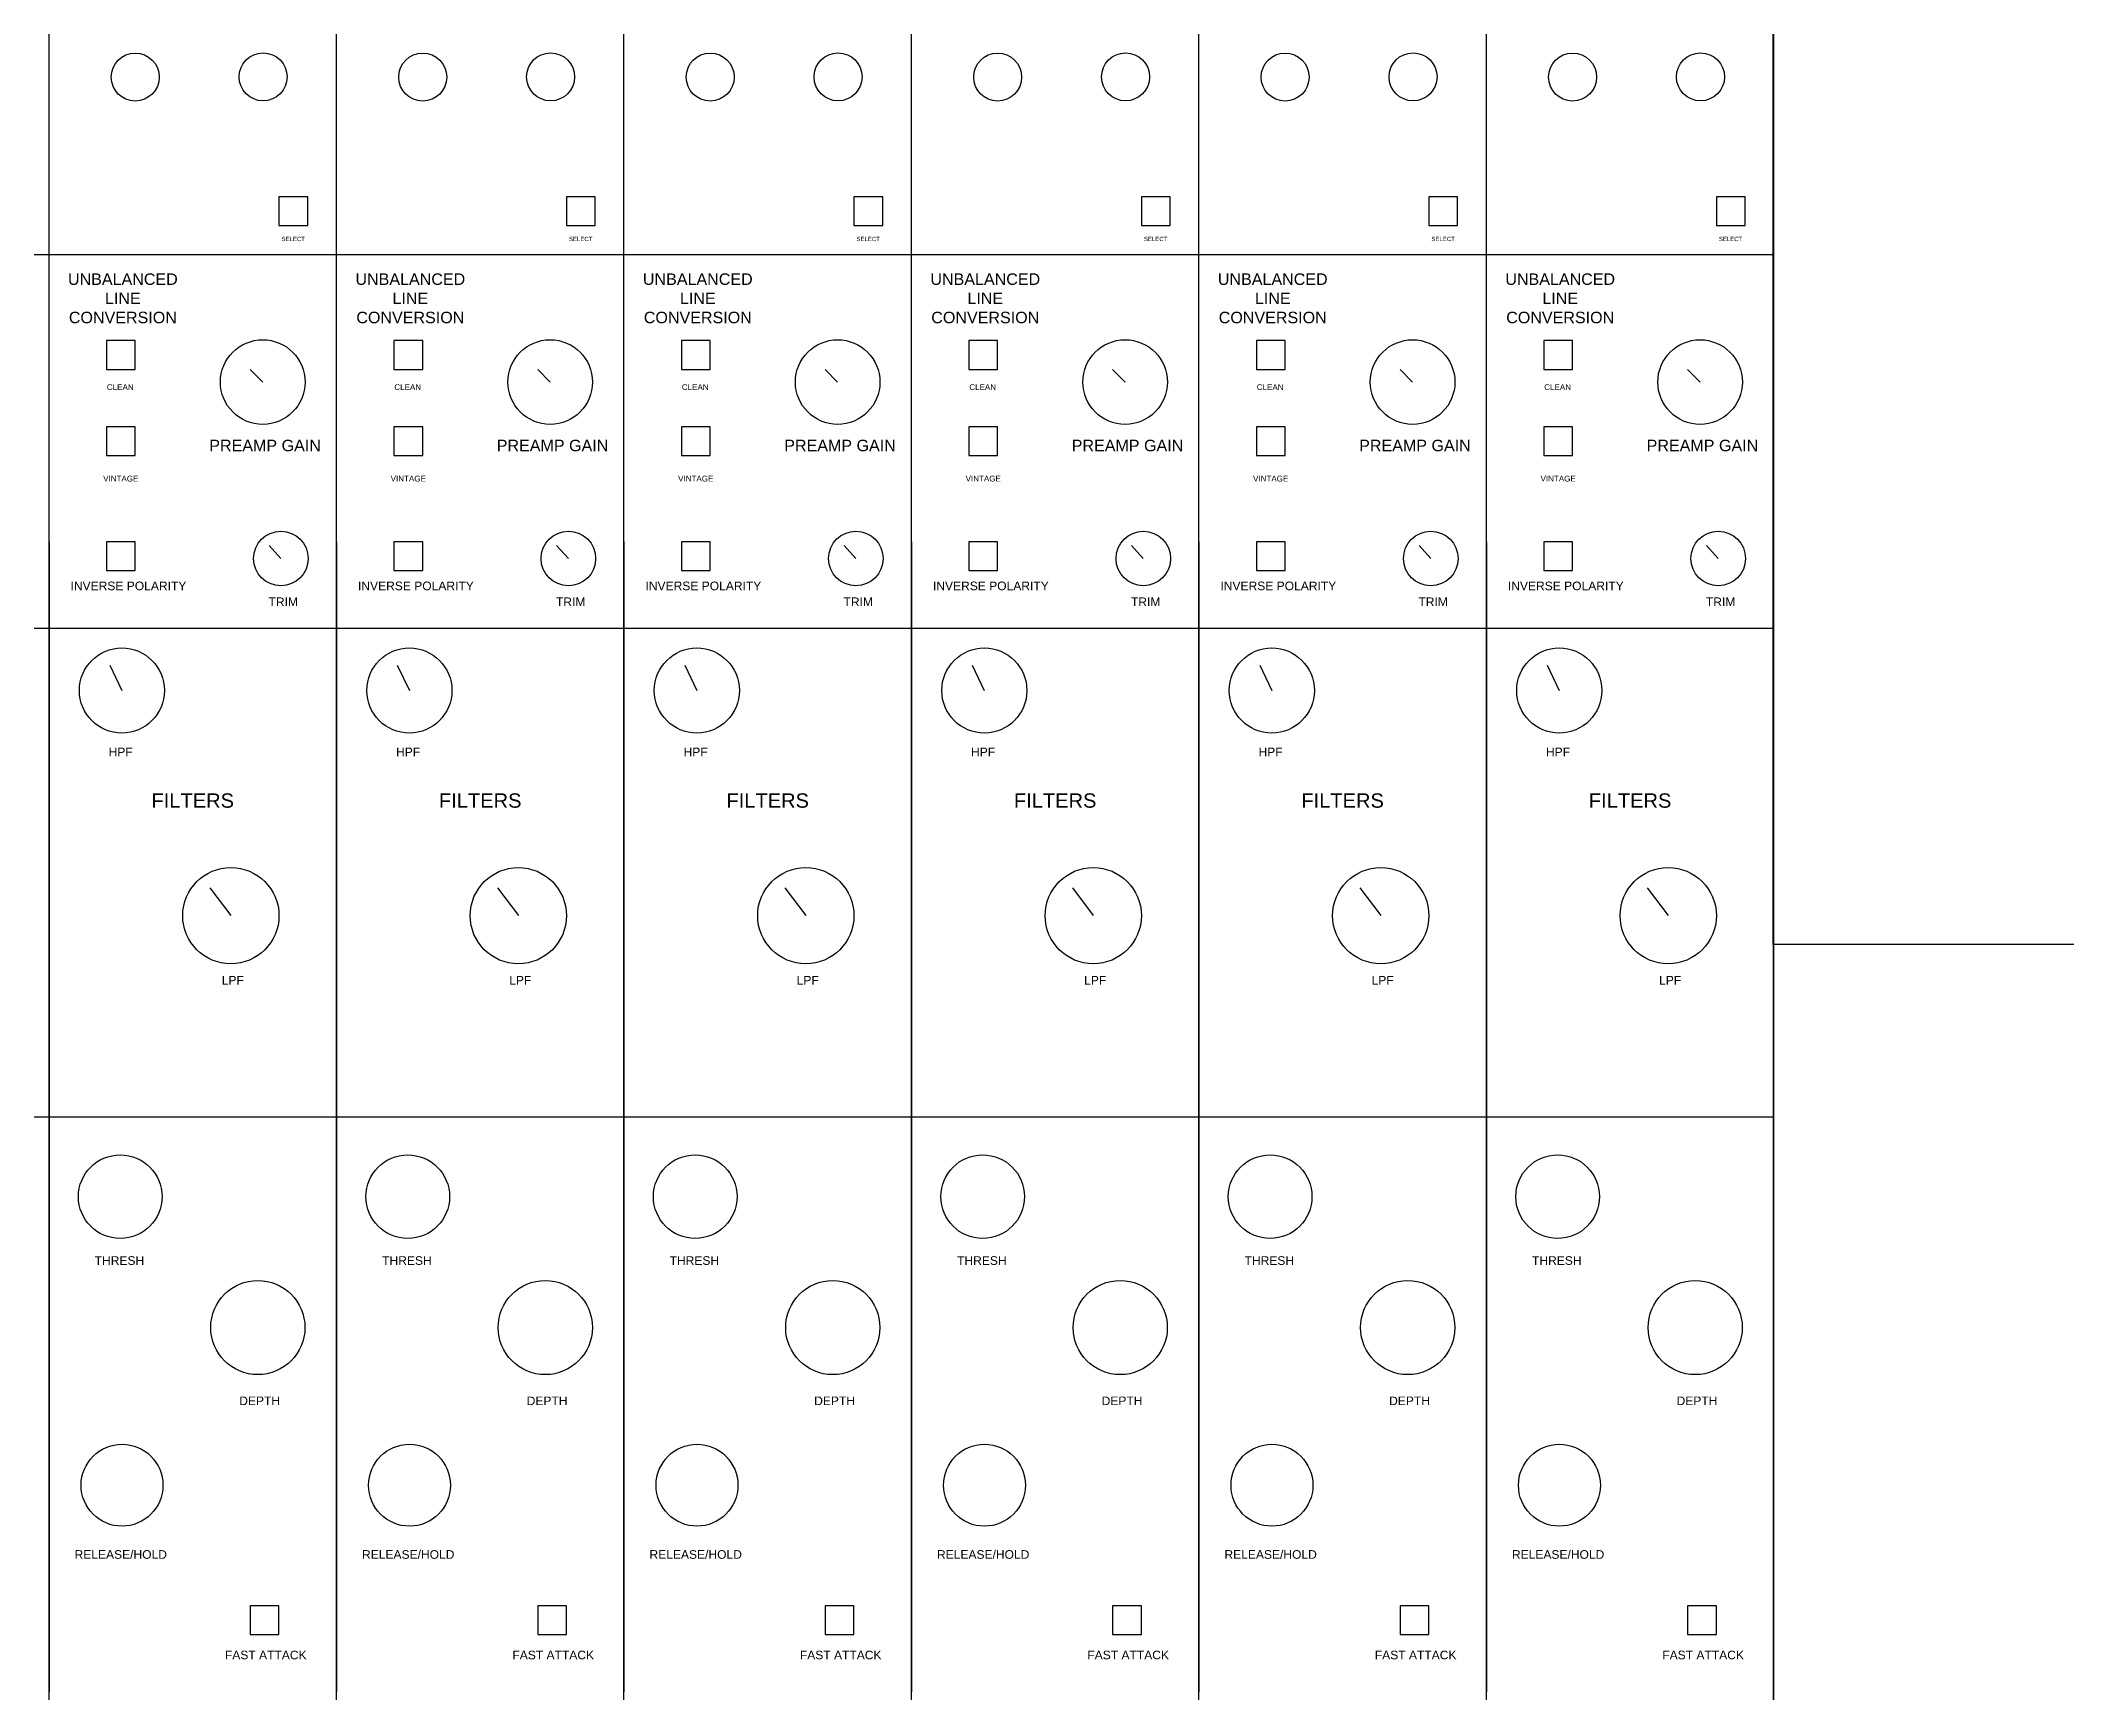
# Model space of a CAD drawing. Header units: inches. Extents: x -1200 to 6108, y -1200 to 2900.
# Drawn here: x -203 to 502, y 739 to 1314 of the extents above; entities that cross this region are included whole.
import ezdxf

# ---------------------------------------------------------------- set-up
doc = ezdxf.new("R2010")
doc.units = ezdxf.units.IN
doc.header["$MEASUREMENT"] = 0
doc.layers.get('0').update_dxf_attribs({"lineweight": 25, "true_color": 0xffffff})
doc.styles.add('textstyle1050', font='')
doc.styles.add('textstyle1051', font='')
doc.styles.add('textstyle44', font='')
doc.styles.add('textstyle45', font='')
doc.styles.add('textstyle46', font='')
doc.styles.add('textstyle47', font='')
doc.styles.add('textstyle48', font='')
doc.styles.add('textstyle49', font='')
doc.styles.add('textstyle491', font='')
doc.styles.add('textstyle492', font='')
doc.styles.add('textstyle503', font='')
doc.styles.add('textstyle504', font='')
doc.styles.add('textstyle505', font='')
doc.styles.add('textstyle506', font='')
doc.styles.add('textstyle507', font='')
doc.styles.add('textstyle508', font='')
doc.styles.add('textstyle519', font='')
doc.styles.add('textstyle520', font='')
doc.styles.add('textstyle521', font='')
doc.styles.add('textstyle522', font='')
doc.styles.add('textstyle533', font='')
doc.styles.add('textstyle534', font='')
doc.styles.add('textstyle535', font='')
doc.styles.add('textstyle536', font='')
doc.styles.add('textstyle537', font='')
doc.styles.add('textstyle538', font='')
doc.styles.add('textstyle716', font='')
doc.styles.add('textstyle717', font='')
doc.styles.add('textstyle718', font='')
doc.styles.add('textstyle719', font='')
doc.styles.add('textstyle730', font='')
doc.styles.add('textstyle731', font='')
doc.styles.add('textstyle732', font='')
doc.styles.add('textstyle733', font='')
doc.styles.add('textstyle734', font='')
doc.styles.add('textstyle735', font='')
doc.styles.add('textstyle746', font='')
doc.styles.add('textstyle747', font='')
doc.styles.add('textstyle748', font='')
doc.styles.add('textstyle749', font='')
doc.styles.add('textstyle760', font='')
doc.styles.add('textstyle761', font='')
doc.styles.add('textstyle762', font='')
doc.styles.add('textstyle763', font='')
doc.styles.add('textstyle774', font='')
doc.styles.add('textstyle775', font='')
doc.styles.add('textstyle776', font='')
doc.styles.add('textstyle777', font='')
doc.styles.add('textstyle778', font='')
doc.styles.add('textstyle779', font='')
doc.styles.add('textstyle790', font='')
doc.styles.add('textstyle791', font='')
doc.styles.add('textstyle792', font='')
doc.styles.add('textstyle793', font='')
doc.styles.add('textstyle794', font='')
doc.styles.add('textstyle795', font='')
doc.styles.add('textstyle806', font='')
doc.styles.add('textstyle807', font='')
doc.styles.add('textstyle808', font='')
doc.styles.add('textstyle809', font='')
doc.styles.add('textstyle820', font='')
doc.styles.add('textstyle821', font='')
doc.styles.add('textstyle822', font='')
doc.styles.add('textstyle823', font='')
doc.styles.add('textstyle824', font='')
doc.styles.add('textstyle825', font='')
doc.styles.add('textstyle888', font='')
doc.styles.add('textstyle889', font='')
doc.styles.add('textstyle890', font='')
doc.styles.add('textstyle891', font='')
doc.styles.add('textstyle908', font='')
doc.styles.add('textstyle909', font='')
doc.styles.add('textstyle924', font='')
doc.styles.add('textstyle925', font='')
doc.styles.add('textstyle926', font='')
doc.styles.add('textstyle927', font='')
doc.styles.add('textstyle938', font='')
doc.styles.add('textstyle939', font='')
doc.styles.add('textstyle940', font='')
doc.styles.add('textstyle941', font='')
doc.styles.add('textstyle952', font='')
doc.styles.add('textstyle953', font='')
doc.styles.add('textstyle954', font='')
doc.styles.add('textstyle955', font='')
doc.styles.get('textstyle1050').set_extended_font_data('Liberation Sans')
doc.styles.get('textstyle1051').set_extended_font_data('Liberation Sans')
doc.styles.get('textstyle44').set_extended_font_data('Liberation Sans')
doc.styles.get('textstyle45').set_extended_font_data('Liberation Sans')
doc.styles.get('textstyle46').set_extended_font_data('Liberation Sans')
doc.styles.get('textstyle47').set_extended_font_data('Liberation Sans')
doc.styles.get('textstyle48').set_extended_font_data('Liberation Sans')
doc.styles.get('textstyle49').set_extended_font_data('Liberation Sans')
doc.styles.get('textstyle491').set_extended_font_data('Liberation Sans')
doc.styles.get('textstyle492').set_extended_font_data('Liberation Sans')
doc.styles.get('textstyle503').set_extended_font_data('Liberation Sans')
doc.styles.get('textstyle504').set_extended_font_data('Liberation Sans')
doc.styles.get('textstyle505').set_extended_font_data('Liberation Sans')
doc.styles.get('textstyle506').set_extended_font_data('Liberation Sans')
doc.styles.get('textstyle507').set_extended_font_data('Liberation Sans')
doc.styles.get('textstyle508').set_extended_font_data('Liberation Sans')
doc.styles.get('textstyle519').set_extended_font_data('Liberation Sans')
doc.styles.get('textstyle520').set_extended_font_data('Liberation Sans')
doc.styles.get('textstyle521').set_extended_font_data('Liberation Sans')
doc.styles.get('textstyle522').set_extended_font_data('Liberation Sans')
doc.styles.get('textstyle533').set_extended_font_data('Liberation Sans')
doc.styles.get('textstyle534').set_extended_font_data('Liberation Sans')
doc.styles.get('textstyle535').set_extended_font_data('Liberation Sans')
doc.styles.get('textstyle536').set_extended_font_data('Liberation Sans')
doc.styles.get('textstyle537').set_extended_font_data('Liberation Sans')
doc.styles.get('textstyle538').set_extended_font_data('Liberation Sans')
doc.styles.get('textstyle716').set_extended_font_data('Liberation Sans')
doc.styles.get('textstyle717').set_extended_font_data('Liberation Sans')
doc.styles.get('textstyle718').set_extended_font_data('Liberation Sans')
doc.styles.get('textstyle719').set_extended_font_data('Liberation Sans')
doc.styles.get('textstyle730').set_extended_font_data('Liberation Sans')
doc.styles.get('textstyle731').set_extended_font_data('Liberation Sans')
doc.styles.get('textstyle732').set_extended_font_data('Liberation Sans')
doc.styles.get('textstyle733').set_extended_font_data('Liberation Sans')
doc.styles.get('textstyle734').set_extended_font_data('Liberation Sans')
doc.styles.get('textstyle735').set_extended_font_data('Liberation Sans')
doc.styles.get('textstyle746').set_extended_font_data('Liberation Sans')
doc.styles.get('textstyle747').set_extended_font_data('Liberation Sans')
doc.styles.get('textstyle748').set_extended_font_data('Liberation Sans')
doc.styles.get('textstyle749').set_extended_font_data('Liberation Sans')
doc.styles.get('textstyle760').set_extended_font_data('Liberation Sans')
doc.styles.get('textstyle761').set_extended_font_data('Liberation Sans')
doc.styles.get('textstyle762').set_extended_font_data('Liberation Sans')
doc.styles.get('textstyle763').set_extended_font_data('Liberation Sans')
doc.styles.get('textstyle774').set_extended_font_data('Liberation Sans')
doc.styles.get('textstyle775').set_extended_font_data('Liberation Sans')
doc.styles.get('textstyle776').set_extended_font_data('Liberation Sans')
doc.styles.get('textstyle777').set_extended_font_data('Liberation Sans')
doc.styles.get('textstyle778').set_extended_font_data('Liberation Sans')
doc.styles.get('textstyle779').set_extended_font_data('Liberation Sans')
doc.styles.get('textstyle790').set_extended_font_data('Liberation Sans')
doc.styles.get('textstyle791').set_extended_font_data('Liberation Sans')
doc.styles.get('textstyle792').set_extended_font_data('Liberation Sans')
doc.styles.get('textstyle793').set_extended_font_data('Liberation Sans')
doc.styles.get('textstyle794').set_extended_font_data('Liberation Sans')
doc.styles.get('textstyle795').set_extended_font_data('Liberation Sans')
doc.styles.get('textstyle806').set_extended_font_data('Liberation Sans')
doc.styles.get('textstyle807').set_extended_font_data('Liberation Sans')
doc.styles.get('textstyle808').set_extended_font_data('Liberation Sans')
doc.styles.get('textstyle809').set_extended_font_data('Liberation Sans')
doc.styles.get('textstyle820').set_extended_font_data('Liberation Sans')
doc.styles.get('textstyle821').set_extended_font_data('Liberation Sans')
doc.styles.get('textstyle822').set_extended_font_data('Liberation Sans')
doc.styles.get('textstyle823').set_extended_font_data('Liberation Sans')
doc.styles.get('textstyle824').set_extended_font_data('Liberation Sans')
doc.styles.get('textstyle825').set_extended_font_data('Liberation Sans')
doc.styles.get('textstyle888').set_extended_font_data('Liberation Sans')
doc.styles.get('textstyle889').set_extended_font_data('Liberation Sans')
doc.styles.get('textstyle890').set_extended_font_data('Liberation Sans')
doc.styles.get('textstyle891').set_extended_font_data('Liberation Sans')
doc.styles.get('textstyle908').set_extended_font_data('Liberation Sans')
doc.styles.get('textstyle909').set_extended_font_data('Liberation Sans')
doc.styles.get('textstyle924').set_extended_font_data('Liberation Sans')
doc.styles.get('textstyle925').set_extended_font_data('Liberation Sans')
doc.styles.get('textstyle926').set_extended_font_data('Liberation Sans')
doc.styles.get('textstyle927').set_extended_font_data('Liberation Sans')
doc.styles.get('textstyle938').set_extended_font_data('Liberation Sans')
doc.styles.get('textstyle939').set_extended_font_data('Liberation Sans')
doc.styles.get('textstyle940').set_extended_font_data('Liberation Sans')
doc.styles.get('textstyle941').set_extended_font_data('Liberation Sans')
doc.styles.get('textstyle952').set_extended_font_data('Liberation Sans')
doc.styles.get('textstyle953').set_extended_font_data('Liberation Sans')
doc.styles.get('textstyle954').set_extended_font_data('Liberation Sans')
doc.styles.get('textstyle955').set_extended_font_data('Liberation Sans')

# ---------------------------------------------------------------- blocks, each defined once
blk = doc.blocks.new('CenterConsole')
for p, q in [((-3000, 1500), (-3000, 2800)), ((-2300, 1500), (-3000, 1500)), ((-3000, 1500), (-3000, -700))]:
    blk.add_line(p, q)
blk = doc.blocks.new('Channelstripmodel')
for p, q in [((1000.22, -1400), (1000.22, 1200)), ((1100.22, -1400), (1100.22, 1200)), ((1200.22, -1400), (1200.22, 1200)), ((1300.22, -1400), (1300.22, 1200)), ((1400.22, -1400), (1400.22, 1200)), ((1500.22, -1400), (1500.22, 1200)), ((1600.22, -1400), (1600.22, 1200)), ((1000.22, 1000), (1000.22, 1030)), ((1100.22, 1000), (1100.22, 1030)), ((1200.22, 1000), (1200.22, 1030)), ((1300.22, 1000), (1300.22, 1030)), ((1400.22, 1000), (1400.22, 1030)), ((1500.22, 1000), (1500.22, 1030)), ((1000.22, 940), (1000.22, 1000)), ((1100.22, 940), (1100.22, 1000)), ((1200.22, 940), (1200.22, 1000)), ((1300.22, 940), (1300.22, 1000)), ((1400.22, 940), (1400.22, 1000)), ((1500.22, 940), (1500.22, 1000)), ((1080.22, 960), (1080.22, 950)), ((1090.22, 960), (1080.22, 960)), ((1090.22, 950), (1090.22, 960)), ((1180.22, 960), (1180.22, 950)), ((1190.22, 960), (1180.22, 960)), ((1190.22, 950), (1190.22, 960)), ((1280.22, 960), (1280.22, 950)), ((1290.22, 960), (1280.22, 960)), ((1290.22, 950), (1290.22, 960)), ((1380.22, 960), (1380.22, 950)), ((1390.22, 960), (1380.22, 960)), ((1390.22, 950), (1390.22, 960)), ((1480.22, 960), (1480.22, 950)), ((1490.22, 960), (1480.22, 960)), ((1490.22, 950), (1490.22, 960)), ((1580.22, 960), (1580.22, 950)), ((1590.22, 960), (1580.22, 960)), ((1590.22, 950), (1590.22, 960)), ((1080.22, 950), (1090.22, 950)), ((1180.22, 950), (1190.22, 950)), ((1280.22, 950), (1290.22, 950)), ((1380.22, 950), (1390.22, 950)), ((1480.22, 950), (1490.22, 950)), ((1580.22, 950), (1590.22, 950)), ((950.22, 940), (1000.22, 940)), ((1000.22, 840), (1000.22, 940)), ((1000.22, 940), (1050.22, 940)), ((1050.22, 940), (1100.22, 940)), ((1100.22, 840), (1100.22, 940)), ((1100.22, 940), (1150.22, 940)), ((1150.22, 940), (1200.22, 940)), ((1200.22, 840), (1200.22, 940)), ((1200.22, 940), (1250.22, 940)), ((1250.22, 940), (1300.22, 940)), ((1300.22, 840), (1300.22, 940)), ((1300.22, 940), (1350.22, 940)), ((1350.22, 940), (1400.22, 940)), ((1400.22, 840), (1400.22, 940)), ((1400.22, 940), (1450.22, 940)), ((1450.22, 940), (1500.22, 940)), ((1500.22, 840), (1500.22, 940)), ((1500.22, 940), (1550.22, 940)), ((1550.22, 940), (1600.22, 940)), ((1020.22, 910), (1020.22, 900)), ((1030.22, 910), (1020.22, 910)), ((1030.22, 900), (1030.22, 910)), ((1120.22, 910), (1120.22, 900)), ((1130.22, 910), (1120.22, 910)), ((1130.22, 900), (1130.22, 910)), ((1220.22, 910), (1220.22, 900)), ((1230.22, 910), (1220.22, 910)), ((1230.22, 900), (1230.22, 910)), ((1320.22, 910), (1320.22, 900)), ((1330.22, 910), (1320.22, 910)), ((1330.22, 900), (1330.22, 910)), ((1420.22, 910), (1420.22, 900)), ((1430.22, 910), (1420.22, 910)), ((1430.22, 900), (1430.22, 910)), ((1520.22, 910), (1520.22, 900)), ((1530.22, 910), (1520.22, 910)), ((1530.22, 900), (1530.22, 910)), ((1020.22, 900), (1030.22, 900)), ((1070.22, 900), (1074.56, 895.58)), ((1120.22, 900), (1130.22, 900)), ((1170.22, 900), (1174.56, 895.58)), ((1220.22, 900), (1230.22, 900)), ((1270.22, 900), (1274.56, 895.58)), ((1320.22, 900), (1330.22, 900)), ((1370.22, 900), (1374.56, 895.58)), ((1420.22, 900), (1430.22, 900)), ((1470.22, 900), (1474.56, 895.58)), ((1520.22, 900), (1530.22, 900)), ((1570.22, 900), (1574.56, 895.58)), ((1020.22, 880), (1020.22, 870)), ((1030.22, 880), (1020.22, 880)), ((1030.22, 870), (1030.22, 880)), ((1120.22, 880), (1120.22, 870)), ((1130.22, 880), (1120.22, 880)), ((1130.22, 870), (1130.22, 880)), ((1220.22, 880), (1220.22, 870)), ((1230.22, 880), (1220.22, 880)), ((1230.22, 870), (1230.22, 880)), ((1320.22, 880), (1320.22, 870)), ((1330.22, 880), (1320.22, 880)), ((1330.22, 870), (1330.22, 880)), ((1420.22, 880), (1420.22, 870)), ((1430.22, 880), (1420.22, 880)), ((1430.22, 870), (1430.22, 880)), ((1520.22, 880), (1520.22, 870)), ((1530.22, 880), (1520.22, 880)), ((1530.22, 870), (1530.22, 880)), ((1020.22, 870), (1030.22, 870)), ((1120.22, 870), (1130.22, 870)), ((1220.22, 870), (1230.22, 870)), ((1320.22, 870), (1330.22, 870)), ((1420.22, 870), (1430.22, 870)), ((1520.22, 870), (1530.22, 870)), ((1000.22, 840), (1000.22, 440)), ((1020.22, 840), (1020.22, 830)), ((1030.22, 840), (1020.22, 840)), ((1030.22, 830), (1030.22, 840)), ((1100.22, 840), (1100.22, 440)), ((1120.22, 840), (1120.22, 830)), ((1130.22, 840), (1120.22, 840)), ((1130.22, 830), (1130.22, 840)), ((1200.22, 840), (1200.22, 440)), ((1220.22, 840), (1220.22, 830)), ((1230.22, 840), (1220.22, 840)), ((1230.22, 830), (1230.22, 840)), ((1300.22, 840), (1300.22, 440)), ((1320.22, 840), (1320.22, 830)), ((1330.22, 840), (1320.22, 840)), ((1330.22, 830), (1330.22, 840)), ((1400.22, 840), (1400.22, 440)), ((1420.22, 840), (1420.22, 830)), ((1430.22, 840), (1420.22, 840)), ((1430.22, 830), (1430.22, 840)), ((1500.22, 840), (1500.22, 440)), ((1520.22, 840), (1520.22, 830)), ((1530.22, 840), (1520.22, 840)), ((1530.22, 830), (1530.22, 840)), ((1076.8, 838.72), (1080.89, 834.21)), ((1176.8, 838.72), (1180.89, 834.21)), ((1276.8, 838.72), (1280.89, 834.21)), ((1376.8, 838.72), (1380.89, 834.21)), ((1476.8, 838.72), (1480.89, 834.21)), ((1576.8, 838.72), (1580.89, 834.21)), ((1020.22, 830), (1030.22, 830)), ((1120.22, 830), (1130.22, 830)), ((1220.22, 830), (1230.22, 830)), ((1320.22, 830), (1330.22, 830)), ((1420.22, 830), (1430.22, 830)), ((1520.22, 830), (1530.22, 830)), ((900.22, 810), (1000.22, 810)), ((1000.22, 810), (1100.22, 810)), ((1100.22, 810), (1200.22, 810)), ((1200.22, 810), (1300.22, 810)), ((1300.22, 810), (1400.22, 810)), ((1400.22, 810), (1500.22, 810)), ((1500.22, 810), (1600.22, 810)), ((1021.37, 797.09), (1025.58, 788.3)), ((1121.37, 797.09), (1125.58, 788.3)), ((1221.37, 797.09), (1225.58, 788.3)), ((1321.37, 797.09), (1325.58, 788.3)), ((1421.37, 797.09), (1425.58, 788.3)), ((1521.37, 797.09), (1525.58, 788.3)), ((1056.2, 719.68), (1063.48, 710)), ((1156.2, 719.68), (1163.48, 710)), ((1256.2, 719.68), (1263.48, 710)), ((1356.2, 719.68), (1363.48, 710)), ((1456.2, 719.68), (1463.48, 710)), ((1556.2, 719.68), (1563.48, 710)), ((950.22, 640), (1000.22, 640)), ((1000.22, 640), (1050.22, 640)), ((1050.22, 640), (1100.22, 640)), ((1100.22, 640), (1150.22, 640)), ((1150.22, 640), (1200.22, 640)), ((1200.22, 640), (1250.22, 640)), ((1250.22, 640), (1300.22, 640)), ((1300.22, 640), (1350.22, 640)), ((1350.22, 640), (1400.22, 640)), ((1400.22, 640), (1450.22, 640)), ((1450.22, 640), (1500.22, 640)), ((1500.22, 640), (1550.22, 640)), ((1550.22, 640), (1600.22, 640)), ((1070.22, 470), (1070.22, 460)), ((1080.22, 470), (1070.22, 470)), ((1080.22, 460), (1080.22, 470)), ((1170.22, 470), (1170.22, 460)), ((1180.22, 470), (1170.22, 470)), ((1180.22, 460), (1180.22, 470)), ((1270.22, 470), (1270.22, 460)), ((1280.22, 470), (1270.22, 470)), ((1280.22, 460), (1280.22, 470)), ((1370.22, 470), (1370.22, 460)), ((1380.22, 470), (1370.22, 470)), ((1380.22, 460), (1380.22, 470)), ((1470.22, 470), (1470.22, 460)), ((1480.22, 470), (1470.22, 470)), ((1480.22, 460), (1480.22, 470)), ((1570.22, 470), (1570.22, 460)), ((1580.22, 470), (1570.22, 470)), ((1580.22, 460), (1580.22, 470)), ((1070.22, 460), (1080.22, 460)), ((1170.22, 460), (1180.22, 460)), ((1270.22, 460), (1280.22, 460)), ((1370.22, 460), (1380.22, 460)), ((1470.22, 460), (1480.22, 460)), ((1570.22, 460), (1580.22, 460))]:
    blk.add_line(p, q)
for centre, radius in [((1030.22, 1001.66), 8.34), ((1074.71, 1001.73), 8.35), ((1130.22, 1001.66), 8.34), ((1174.71, 1001.73), 8.35), ((1230.22, 1001.66), 8.34), ((1274.71, 1001.73), 8.35), ((1330.22, 1001.66), 8.34), ((1374.71, 1001.73), 8.35), ((1430.22, 1001.66), 8.34), ((1474.71, 1001.73), 8.35), ((1530.22, 1001.66), 8.34), ((1574.71, 1001.73), 8.35), ((1074.56, 895.58), 14.71), ((1174.56, 895.58), 14.71), ((1274.56, 895.58), 14.71), ((1374.56, 895.58), 14.71), ((1474.56, 895.58), 14.71), ((1574.56, 895.58), 14.71), ((1080.89, 834.21), 9.49), ((1180.89, 834.21), 9.49), ((1280.89, 834.21), 9.49), ((1380.89, 834.21), 9.49), ((1480.89, 834.21), 9.49), ((1580.89, 834.21), 9.49), ((1025.58, 788.3), 14.8), ((1125.58, 788.3), 14.8), ((1225.58, 788.3), 14.8), ((1325.58, 788.3), 14.8), ((1425.58, 788.3), 14.8), ((1525.58, 788.3), 14.8), ((1063.48, 710), 16.74), ((1163.48, 710), 16.74), ((1263.48, 710), 16.74), ((1363.48, 710), 16.74), ((1463.48, 710), 16.74), ((1563.48, 710), 16.74), ((1025.01, 612.27), 14.55), ((1125.01, 612.27), 14.55), ((1225.01, 612.27), 14.55), ((1325.01, 612.27), 14.55), ((1425.01, 612.27), 14.55), ((1525.01, 612.27), 14.55), ((1072.86, 566.75), 16.38), ((1172.86, 566.75), 16.38), ((1272.86, 566.75), 16.38), ((1372.86, 566.75), 16.38), ((1472.86, 566.75), 16.38), ((1572.86, 566.75), 16.38), ((1025.63, 511.9), 14.24), ((1125.63, 511.9), 14.24), ((1225.63, 511.9), 14.24), ((1325.63, 511.9), 14.24), ((1425.63, 511.9), 14.24), ((1525.63, 511.9), 14.24)]:
    blk.add_circle(centre, radius)
at = {"char_height": 1}
for s, insert, attachment_point, style in [('\\C7;\\H1.5;SELECT', (1085.17, 945.34), 5, 'textstyle888'), ('\\C7;\\H1.5;SELECT', (1185.17, 945.34), 5, 'textstyle889'), ('\\C7;\\H1.5;SELECT', (1285.17, 945.34), 5, 'textstyle890'), ('\\C7;\\H1.5;SELECT', (1385.17, 945.34), 5, 'textstyle891'), ('\\C7;\\H1.5;SELECT', (1485.17, 945.34), 5, 'textstyle908'), ('\\C7;\\H1.5;SELECT', (1585.17, 945.34), 5, 'textstyle909'), ('\\C7;\\H4;UNBALANCED\\PLINE \\PCONVERSION', (1025.91, 924.68), 5, 'textstyle44'), ('\\C7;\\H4;UNBALANCED\\PLINE \\PCONVERSION', (1125.91, 924.68), 5, 'textstyle45'), ('\\C7;\\H4;UNBALANCED\\PLINE \\PCONVERSION', (1225.91, 924.68), 5, 'textstyle46'), ('\\C7;\\H4;UNBALANCED\\PLINE \\PCONVERSION', (1325.91, 924.68), 5, 'textstyle47'), ('\\C7;\\H4;UNBALANCED\\PLINE \\PCONVERSION', (1425.91, 924.68), 5, 'textstyle48'), ('\\C7;\\H4;UNBALANCED\\PLINE \\PCONVERSION', (1525.91, 924.68), 5, 'textstyle49'), ('\\C7;\\H2;CLEAN', (1025.01, 893.82), 5, 'textstyle952'), ('\\C7;\\H2;CLEAN', (1125.01, 893.82), 5, 'textstyle953'), ('\\C7;\\H2;CLEAN', (1225.01, 893.82), 5, 'textstyle954'), ('\\C7;\\H2;CLEAN', (1325.01, 893.82), 5, 'textstyle955'), ('\\C7;\\H2;CLEAN', (1425.01, 893.82), 5, 'textstyle926'), ('\\C7;\\H2;CLEAN', (1525.01, 893.82), 5, 'textstyle927'), ('\\C7;\\H4;PREAMP GAIN', (1055.98, 875.52), 1, 'textstyle519'), ('\\C7;\\H4;PREAMP GAIN', (1155.98, 875.52), 1, 'textstyle520'), ('\\C7;\\H4;PREAMP GAIN', (1255.98, 875.52), 1, 'textstyle521'), ('\\C7;\\H4;PREAMP GAIN', (1355.98, 875.52), 1, 'textstyle522'), ('\\C7;\\H4;PREAMP GAIN', (1455.98, 875.52), 1, 'textstyle507'), ('\\C7;\\H4;PREAMP GAIN', (1555.98, 875.52), 1, 'textstyle508'), ('\\C7;\\H2;VINTAGE', (1025.2, 861.99), 5, 'textstyle938'), ('\\C7;\\H2;VINTAGE', (1125.2, 861.99), 5, 'textstyle939'), ('\\C7;\\H2;VINTAGE', (1225.2, 861.99), 5, 'textstyle940'), ('\\C7;\\H2;VINTAGE', (1325.2, 861.99), 5, 'textstyle941'), ('\\C7;\\H2;VINTAGE', (1425.2, 861.99), 5, 'textstyle924'), ('\\C7;\\H2;VINTAGE', (1525.2, 861.99), 5, 'textstyle925'), ('\\C7;\\H3;INVERSE POLARITY', (1007.71, 826.19), 1, 'textstyle533'), ('\\C7;\\H3;INVERSE POLARITY', (1107.71, 826.19), 1, 'textstyle534'), ('\\C7;\\H3;INVERSE POLARITY', (1207.71, 826.19), 1, 'textstyle535'), ('\\C7;\\H3;INVERSE POLARITY', (1307.71, 826.19), 1, 'textstyle536'), ('\\C7;\\H3;INVERSE POLARITY', (1407.71, 826.19), 1, 'textstyle537'), ('\\C7;\\H3;INVERSE POLARITY', (1507.71, 826.19), 1, 'textstyle538'), ('\\C7;\\H3;TRIM', (1076.59, 820.66), 1, 'textstyle503'), ('\\C7;\\H3;TRIM', (1176.59, 820.66), 1, 'textstyle504'), ('\\C7;\\H3;TRIM', (1276.59, 820.66), 1, 'textstyle505'), ('\\C7;\\H3;TRIM', (1376.59, 820.66), 1, 'textstyle506'), ('\\C7;\\H3;TRIM', (1476.59, 820.66), 1, 'textstyle491'), ('\\C7;\\H3;TRIM', (1576.59, 820.66), 1, 'textstyle492'), ('\\C7;\\H3;HPF', (1025.15, 766.93), 5, 'textstyle774'), ('\\C7;\\H3;HPF', (1125.15, 766.93), 5, 'textstyle775'), ('\\C7;\\H3;HPF', (1225.15, 766.93), 5, 'textstyle776'), ('\\C7;\\H3;HPF', (1325.15, 766.93), 5, 'textstyle777'), ('\\C7;\\H3;HPF', (1425.15, 766.93), 5, 'textstyle794'), ('\\C7;\\H3;HPF', (1525.15, 766.93), 5, 'textstyle795'), ('\\C7;\\H5;FILTERS', (1050.22, 750), 5, 'textstyle790'), ('\\C7;\\H5;FILTERS', (1150.22, 750), 5, 'textstyle791'), ('\\C7;\\H5;FILTERS', (1250.22, 750), 5, 'textstyle792'), ('\\C7;\\H5;FILTERS', (1350.22, 750), 5, 'textstyle793'), ('\\C7;\\H5;FILTERS', (1450.22, 750), 5, 'textstyle1050'), ('\\C7;\\H5;FILTERS', (1550.22, 750), 5, 'textstyle1051'), ('\\C7;\\H3;LPF', (1064.15, 687.54), 5, 'textstyle806'), ('\\C7;\\H3;LPF', (1164.15, 687.54), 5, 'textstyle807'), ('\\C7;\\H3;LPF', (1264.15, 687.54), 5, 'textstyle808'), ('\\C7;\\H3;LPF', (1364.15, 687.54), 5, 'textstyle809'), ('\\C7;\\H3;LPF', (1464.15, 687.54), 5, 'textstyle778'), ('\\C7;\\H3;LPF', (1564.15, 687.54), 5, 'textstyle779'), ('\\C7;\\H3;THRESH', (1024.72, 590.03), 5, 'textstyle760'), ('\\C7;\\H3;THRESH', (1124.72, 590.03), 5, 'textstyle761'), ('\\C7;\\H3;THRESH', (1224.72, 590.03), 5, 'textstyle762'), ('\\C7;\\H3;THRESH', (1324.72, 590.03), 5, 'textstyle763'), ('\\C7;\\H3;THRESH', (1424.72, 590.03), 5, 'textstyle734'), ('\\C7;\\H3;THRESH', (1524.72, 590.03), 5, 'textstyle735'), ('\\C7;\\H3;DEPTH', (1073.49, 541.26), 5, 'textstyle746'), ('\\C7;\\H3;DEPTH', (1173.49, 541.26), 5, 'textstyle747'), ('\\C7;\\H3;DEPTH', (1273.49, 541.26), 5, 'textstyle748'), ('\\C7;\\H3;DEPTH', (1373.49, 541.26), 5, 'textstyle749'), ('\\C7;\\H3;DEPTH', (1473.49, 541.26), 5, 'textstyle718'), ('\\C7;\\H3;DEPTH', (1573.49, 541.26), 5, 'textstyle719'), ('\\C7;\\H3;RELEASE/HOLD', (1025.18, 487.8), 5, 'textstyle730'), ('\\C7;\\H3;RELEASE/HOLD', (1125.18, 487.8), 5, 'textstyle731'), ('\\C7;\\H3;RELEASE/HOLD', (1225.18, 487.8), 5, 'textstyle732'), ('\\C7;\\H3;RELEASE/HOLD', (1325.18, 487.8), 5, 'textstyle733'), ('\\C7;\\H3;RELEASE/HOLD', (1425.18, 487.8), 5, 'textstyle716'), ('\\C7;\\H3;RELEASE/HOLD', (1525.18, 487.8), 5, 'textstyle717'), ('\\C7;\\H3;FAST ATTACK', (1075.62, 452.84), 5, 'textstyle820'), ('\\C7;\\H3;FAST ATTACK', (1175.62, 452.84), 5, 'textstyle821'), ('\\C7;\\H3;FAST ATTACK', (1275.62, 452.84), 5, 'textstyle822'), ('\\C7;\\H3;FAST ATTACK', (1375.62, 452.84), 5, 'textstyle823'), ('\\C7;\\H3;FAST ATTACK', (1475.62, 452.84), 5, 'textstyle824'), ('\\C7;\\H3;FAST ATTACK', (1575.62, 452.84), 5, 'textstyle825')]:
    blk.add_mtext(s, dxfattribs=dict(at, insert=insert, attachment_point=attachment_point, style=style))

msp = doc.modelspace()

# ---------------------------------------------------------------- block references
for name, p in [('Channelstripmodel', (-1200, 300)), ('CenterConsole', (3400, -500))]:
    msp.add_blockref(name, p)

doc.saveas('drawing.dxf')
